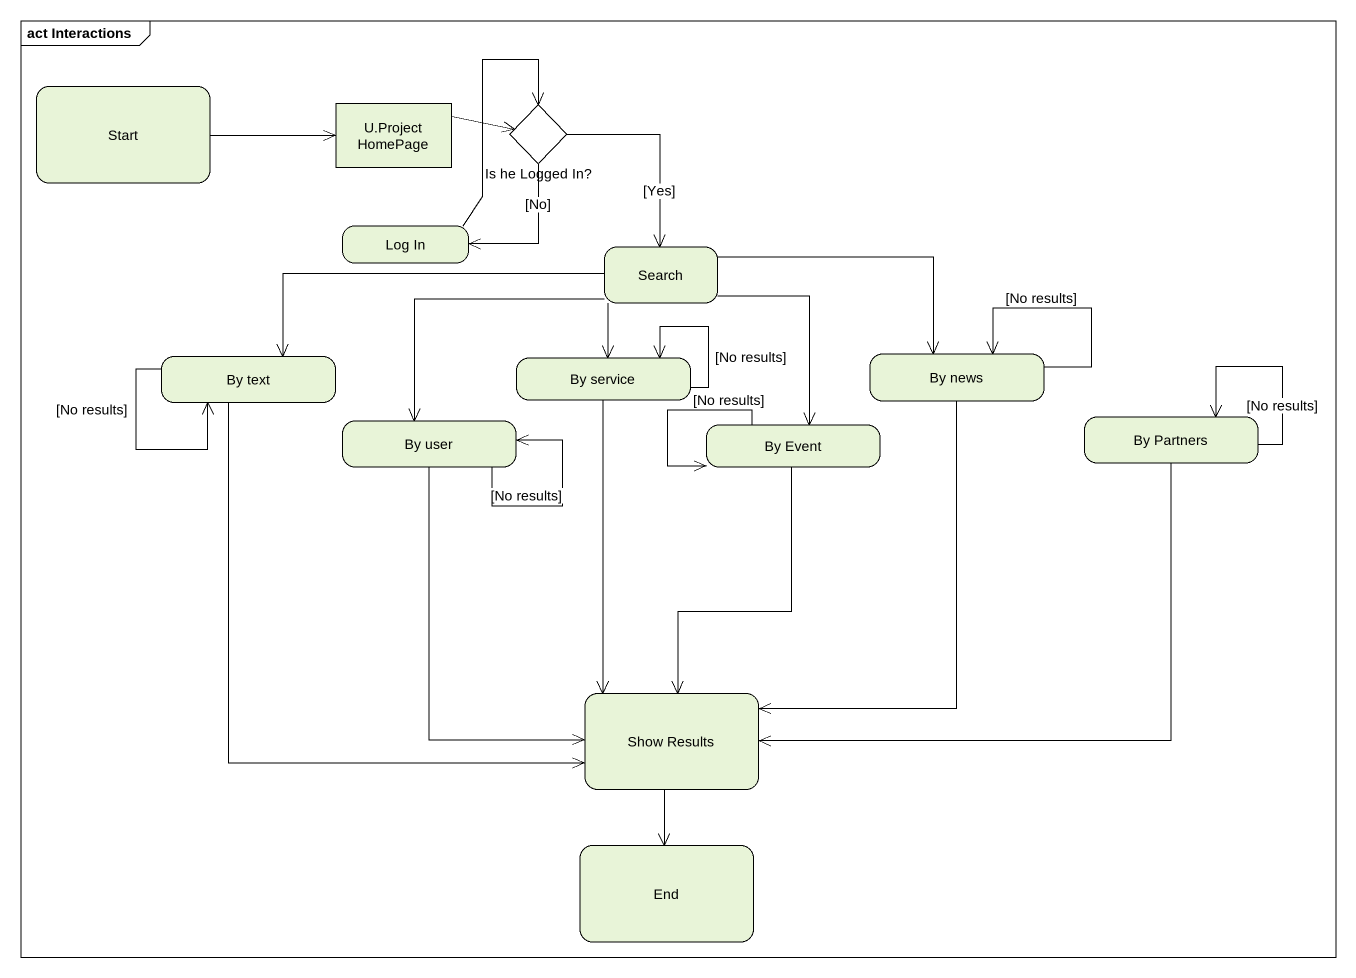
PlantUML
@startuml
mainframe act Interactions
hide empty description
state "Start" as Start_
state "U.Project HomePage" as U_Project_HomePage <<object>>
state "Is he Logged In?" as Is_he_Logged_In <<choice>>
state "Log In" as Log_In
state Search
state "By text" as By_text
state "By service" as By_service
state "By news" as By_news
state "By user" as By_user
state "By Event" as By_Event
state "By Partners" as By_Partners
state "Show Results" as Show_Results
state "End" as End_
Start_ -right-> U_Project_HomePage
U_Project_HomePage -right-> Is_he_Logged_In
Is_he_Logged_In --> Log_In : [No]
Is_he_Logged_In --> Search : [Yes]
Log_In -up-> Is_he_Logged_In
Search -left-> By_text
Search --> By_service
Search -right-> By_news
Search --> By_user
Search --> By_Event
By_text --> By_text : [No results]
By_text --> Show_Results
By_service --> By_service : [No results]
By_service --> Show_Results
By_news --> By_news : [No results]
By_news --> Show_Results
By_user --> By_user : [No results]
By_user --> Show_Results
By_Event --> By_Event : [No results]
By_Event --> Show_Results
By_Partners --> By_Partners : [No results]
By_Partners --> Show_Results
Show_Results --> End_
@enduml
